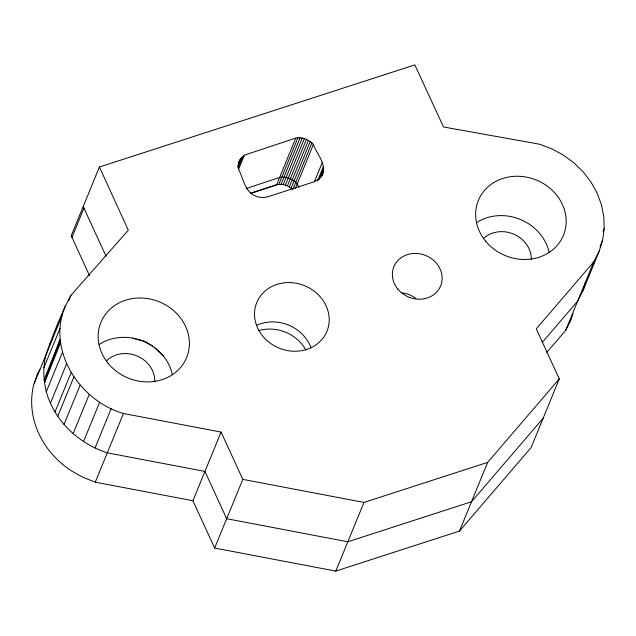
<?xml version="1.0" encoding="UTF-8"?>
<svg xmlns="http://www.w3.org/2000/svg" width="636" height="636" viewBox="0 0 636 636"><rect width="100%" height="100%" fill="white"/><g stroke="black" fill="none" stroke-linecap="round" stroke-linejoin="round"><path stroke-width="0.95" d="M321.729 176.061C327.794 165.114 316.951 154.262 313.365 144.555C309.207 139.483 302.259 136.891 295.796 138.084L244.399 155.144L240.217 159.366L238.174 163.842M542.103 342.581L577.615 301.178L582.973 290.755L599.112 251.411L602.626 240.225L604.2 228.539L603.803 216.614L601.433 204.744L597.164 193.185L591.082 182.214L583.331 172.078L574.093 163.015L563.576 155.24L552.016 148.935L539.702 144.237L443.515 126.969L414.847 64.896L99.407 167.014L71.248 235.678L89.509 275.738M543.144 418.226L471.522 501.732L347.836 541.777L226.67 518.714L204.935 471.419L107.293 452.832C78.784 443.713 54.386 420.897 46.285 391.712C43.312 379.461 42.739 366.439 46.213 354.236C53.281 334.226 60.81 314.152 70.866 295.422L128.305 230.208L99.407 167.014M599.112 251.411L593.746 261.833L536.283 328.836L559.283 378.889L531.116 447.553L459.494 531.06L335.808 571.104L214.642 548.041L242.801 479.369L221.074 432.083L123.432 413.487C79.548 400.887 46.333 350.11 65.365 305.773M572.988 313.596L570.945 320.083L565.587 330.505L546.857 352.336M582.973 290.755L585.605 282.408M39.949 369.27L37.198 374.445L33.525 385.583A86.671 77.02 22.3 0 0 71.51 470.902L83.006 477.326L95.265 482.16L192.915 500.747L214.642 548.041M239.295 161.091L238.254 164.867L238.333 168.842C243.31 177.905 244.526 191.492 255.322 195.975C259.321 197.74 263.853 197.947 268.026 196.723L313.667 181.944L318.986 178.962L322.484 174.232M51.643 362.894L44.576 382.53L60.611 342.653L44.075 379.819L60.189 339.401L51.643 362.894L60.205 340.483M71.924 237.466L83.952 208.139L83.276 206.35M34.185 383.572L62.344 314.9M68.609 300.908L70.866 295.422M43.828 367.91L59.959 328.566M46.285 391.712L62.423 352.368M50.411 403.304L66.549 363.959M55.038 411.89L71.176 372.545M57.781 416.23L73.911 376.886M63.982 424.538L80.12 385.193M73.116 433.688L89.255 394.344M83.539 441.575L99.677 402.23M95.026 447.998L111.165 408.662M95.265 482.16L123.432 413.487M238.341 163.937L240.217 159.366M237.641 166.926L241.394 157.776M238.293 167.347L242.793 156.369M238.397 169.788L244.399 155.144M250.56 193.264L276.724 184.575L295.796 138.084M297.918 137.821L278.846 184.313L250.679 193.431M276.724 184.575L281.009 184.313L300.081 137.821M281.009 184.313L283.179 184.567L302.251 138.076M283.179 184.567L285.318 185.084L304.382 138.592M292.282 188.995L287.385 185.847L306.457 139.356M289.348 186.841L308.42 140.349M291.177 188.057L310.249 141.566M292.838 189.464L311.902 142.973M295.398 188.367L313.365 144.555M314.367 181.785L322.245 162.578M317.444 181.117L323.446 166.481M319.121 179.455L323.629 168.476M320.52 177.778L323.525 170.456M321.267 176.959L323.144 172.388M192.915 500.747L221.074 432.083M335.808 571.104L363.975 502.432L487.653 462.396L559.283 378.889M459.494 531.06L487.653 462.396M603.071 231.281L604.2 228.539M565.587 330.505L593.746 261.833M600.002 246.633L602.626 240.225M49.226 345.117L51.977 339.942M246.021 188.598L279.657 177.428C287.226 176.069 296.185 179.805 298.92 187.326M242.801 479.369L363.975 502.432M99.2 344.442A46.341 41.173 22.3 0 1 132.757 338.137L141.001 340.101M132.757 338.137L144.316 341.643L152.6 345.92M285.318 185.084L287.385 185.847M172.308 374.723C169.271 358.958 156.877 347.208 142.838 340.53M154.747 347.717L163.325 355.945M83.952 208.139L106.037 256.197M483.599 238.452A27.817 24.717 22.3 0 1 514.071 234.279A27.817 24.717 22.3 0 1 531.306 259.512M106.617 360.771A27.817 24.717 22.3 0 1 137.384 356.112A27.817 24.717 22.3 0 1 154.755 381.743M258.852 330.593A37.929 33.7 22.3 0 1 305.805 349.911M402.071 292.926A25.289 22.467 22.3 0 1 415.92 298.419M256.554 325.425A37.929 33.7 22.3 0 1 311.06 347.86M476.555 222.64A45.959 40.839 22.3 0 1 549.194 252.635M485.522 241.036A45.959 40.839 22.3 0 0 563.043 236.226A45.959 40.839 22.3 0 0 514.158 176.339A45.959 40.839 22.3 0 0 485.522 241.036M108.112 363.315A46.341 41.173 22.3 0 0 186.261 358.466A46.341 41.173 22.3 0 0 136.979 298.093A46.341 41.173 22.3 0 0 108.112 363.315M397.802 289.062A25.289 22.467 22.3 0 0 440.446 286.415A25.289 22.467 22.3 0 0 413.559 253.47A25.289 22.467 22.3 0 0 397.802 289.062M258.407 329.583A37.929 33.7 22.3 0 0 322.969 338.217A37.929 33.7 22.3 0 0 294.206 282.933A37.929 33.7 22.3 0 0 258.407 329.583"/></g></svg>
